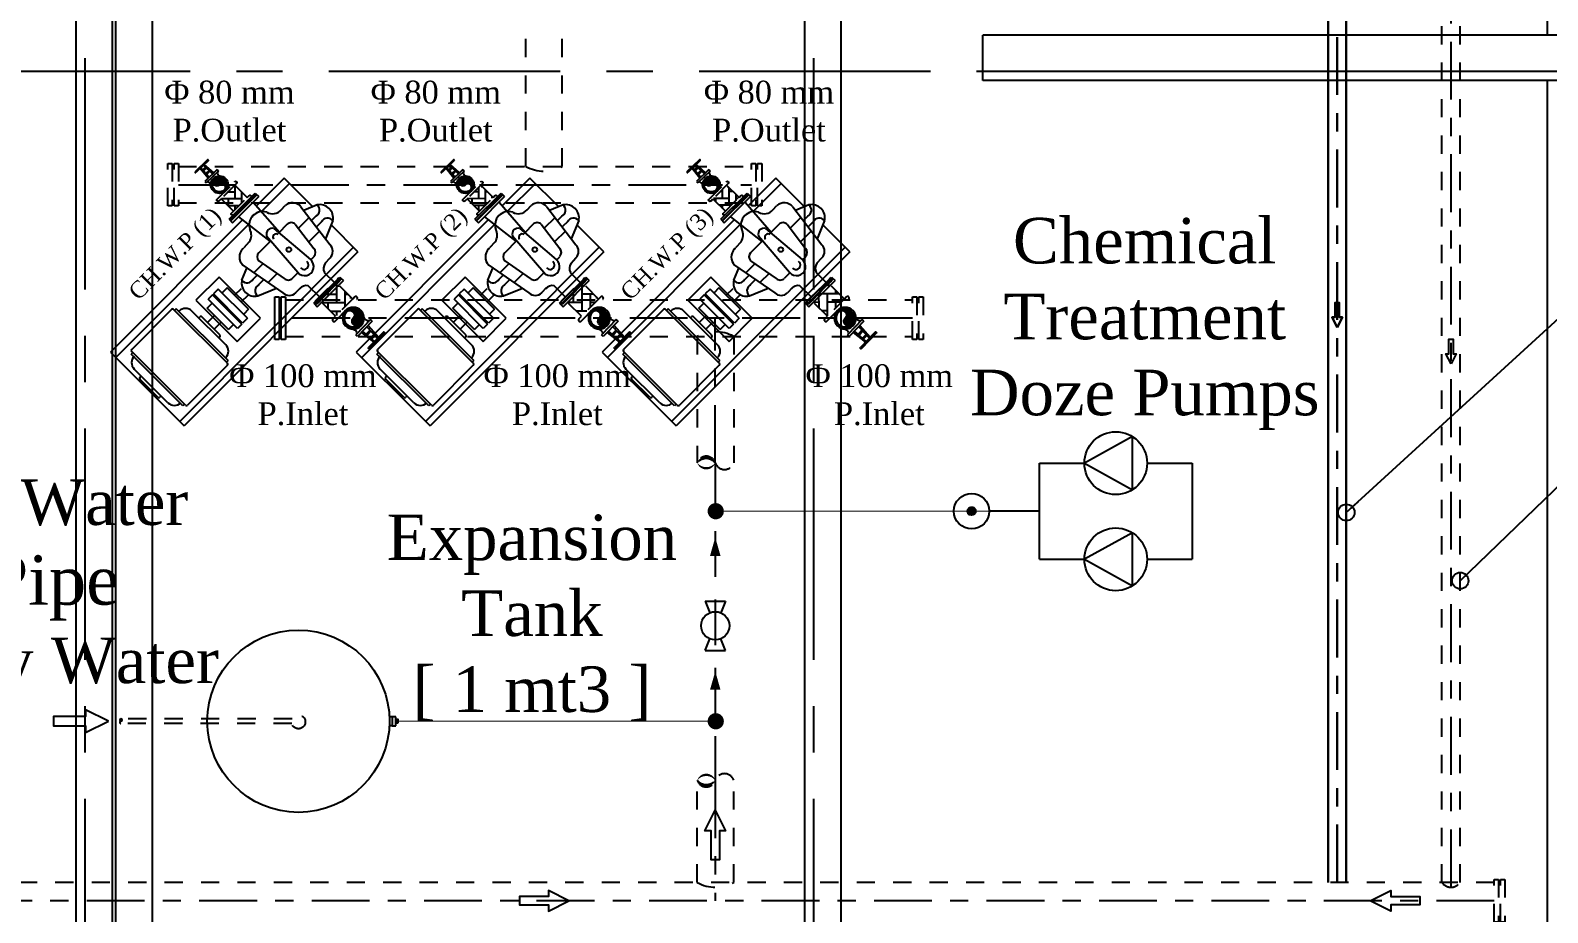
# Model space of a CAD drawing. Extents: x -659 to -592, y -249 to 29.
# Drawn here: x -618.66 to -610.33, y 5.37 to 10.21 of the extents above; entities that cross this region are included whole.
import ezdxf

# ---------------------------------------------------------------- set-up
doc = ezdxf.new("R2010")
doc.units = 0
doc.header["$MEASUREMENT"] = 0
for name, pattern in [('CENTER', [50.800000000000004, 31.75, -6.35, 6.35, -6.35]), ('CENTERX2', [101.60000000000001, 63.5, -12.7, 12.7, -12.7]), ('DASHED', [0.75, 0.5, -0.25]), ('HIDDEN', [0.375, 0.25, -0.125])]:
    doc.linetypes.add(name, pattern=pattern)
for name, color, linetype in [('12- EQUIPMENT PIPING', 12, 'Continuous'), ('16-AC-CH.WT PIPING (R)', 3, 'HIDDEN'), ('AXIS', 1, 'CENTERX2'), ('CH.W.PIPING TEXT', 4, 'Continuous'), ('elev', 2, 'Continuous'), ('F-PROT-EQPM', 220, 'Continuous'), ('LINE3', 5, 'Continuous'), ('LINE5', 6, 'Continuous'), ('LOGO', 1, 'Continuous'), ('METAL-EDGE', 253, 'Continuous'), ('P_PIPE', 6, 'Continuous'), ('PIP', 244, 'Continuous'), ('Pipe Return', 1, 'Continuous'), ('pump', 42, 'Continuous'), ('RIT', 3, 'Continuous'), ('Text', 42, 'Continuous'), ('WALL', 4, 'Continuous')]:
    doc.layers.add(name, color=color, linetype=linetype)
doc.layers.add('A.C.CHILLED WATER PIPING(S)', color=3, linetype='Continuous', lineweight=30)
doc.styles.add('AC', font='romans.shx', dxfattribs={"height": 0.2})
doc.styles.add('ARABY', font='sosa.shx')
doc.styles.add('ROMANT', font='romanc.shx')
doc.dimstyles.new('IHAB', dxfattribs={"dimscale": 0, "dimtxt": 0.15, "dimasz": 0.09, "dimexe": 0.18, "dimexo": 0.0625, "dimgap": 0, "dimtad": 0, "dimtih": 1, "dimtoh": 1, "dimzin": 0, "dimdsep": 46, "dimtxsty": 'ARABY', "dimcen": 0.03, "dimse1": 1, "dimse2": 1, "dimclrd": 36, "dimclrt": 42, "dimadec": 0, "dimazin": 0, "dimtfac": 1, "dimtmove": 1, "dimatfit": 3, "dimldrblk": 'ORIGIN', "dimfxl": 1, "dimtolj": 1, "dimtzin": 0, "dimarcsym": 0})

# ---------------------------------------------------------------- blocks, each defined once
blk = doc.blocks.new('A$C52D87C3E')
at = {"layer": 'F-PROT-EQPM', "color": 136, "ltscale": 425}
for p, q in [((0.1807561768931229, 0.645139376433562), (0.1807561768931229, 0.6743408538000609)), ((0.3992423035840034, 0.6743408538000609), (0.1807561768931229, 0.6743408538000609)), ((0.3992423035839735, 0.658992558696923), (0.1807561768931229, 0.658992558696923)), ((0.3992423035839662, 0.6552408015238029), (0.1807561768931229, 0.6552408015238029)), ((0.3992423035839465, 0.6451393764335478), (0.1807561768931229, 0.6451393764335478)), ((0.3992423035839465, 0.6451393764335763), (0.3992423035840034, 0.6743408538000752)), ((0.1826491272274779, -0.0577904712669977), (0.1826491272274779, -0.0285889939004989)), ((0.4014001869769574, -0.0285889939004989), (0.1826491272274779, -0.0285889939004989)), ((0.4014001869769274, -0.0439372890036367), (0.1826491272274779, -0.0439372890036367)), ((0.4014001869769201, -0.0476890461767568), (0.1826491272274779, -0.0476890461767567)), ((0.4014001869769005, -0.0577904712670119), (0.1826491272274779, -0.0577904712670119)), ((0.4014001869769004, -0.0577904712670466), (0.4014001869769574, -0.0285889939005478))]:
    blk.add_line(p, q, dxfattribs=at)
at = {"layer": 'LINE3', "color": 136}
for p, q in [((0.2071086401083448, 0.4524886869309769), (0.2326853318592725, 0.4524886869309769)), ((0.2535095225579198, 0.1679716809517515), (0.230959499285575, 0.4497441835818849)), ((0.3134635319853487, 0.1679716809517515), (0.3360135552482575, 0.4497441835818849)), ((0.33428772267456, 0.4524886869309769), (0.3848526248831376, 0.4524886869309769)), ((0.1459783666189764, 0.2396938727869013), (0.1698952248797241, 0.4173703911793468)), ((0.4506566390386979, 0.2396938727869013), (0.417537819135305, 0.4189394954595687)), ((0.1798215129821301, 0.2058507264237477), (0.25242356641985, 0.2058507264237477)), ((0.3145494881139825, 0.2058507264237477), (0.4168134926755445, 0.2058507264237477))]:
    blk.add_line(p, q, dxfattribs=at)
for centre, radius, start, end in [((0.2037383712334417, 0.4173703911793468), 0.0338431463606265, 90, 180), ((0.2834865272669162, 0.4558431070351788), 0.0528799161884789, 353.3770322338469, 186.6229677661531), ((0.2794969910060558, 0.4455769062436448), 0.0264399580942395, 353.3770322338469, 186.6229677661531), ((0.3836946727721511, 0.4189394954595687), 0.0338431463606265, 0, 90), ((0.1798215129821301, 0.2396938727869013), 0.0338431463606265, 180, 270), ((0.2794969910060558, 0.2137341960538919), 0.0196159579646466, 186.6229677661531, 353.3770322338469), ((0.4168134926755445, 0.2396938727869013), 0.0338431463606265, 270, 0), ((0.2834865272669162, 0.1832486039924816), 0.0336452847994136, 207.004364179376, 332.9956358206231)]:
    blk.add_arc(centre, radius, start, end, dxfattribs=at)
at = {"layer": 'LINE5', "color": 136}
for p, q in [((0, 0.6154068936328799), (1.449999999999988, 0.6154068936328656)), ((0, 0.6154068936328799), (5.68e-14, 0.3916240174088585)), ((0, 0.5773176922861154), (1.449999999999988, 0.5773176922861154)), ((1.449999999999988, 0.4935663852322139), (1.449999999999988, 0.6154068936328656)), ((0.0495920333939921, 0.1906475445137659), (0.087197651250392, 0.4700168154212605)), ((0.1839392802336306, 0.5262060886266938), (0.1413466854257876, 0.5241658495966564)), ((0.3878693486537372, 0.5262060886266938), (0.4311294912690756, 0.5262060886266938)), ((0.5351144438232041, 0.190462310813686), (0.4834258020745211, 0.4725273822752598)), ((0.9386092398829646, 0.4508308007676193), (0.9386092398829646, 0.1694896478135206)), ((0.9921980309190984, 0.5044195918037957), (0.9942683169735458, 0.5044195918037957)), ((0.9942683169735458, 0.5256107055819684), (0.9942683169735458, 0.09438207577319699)), ((1.007899214433847, 0.5339191817987228), (1.007899214433847, 0.0860735995517246)), ((1.358262313910129, 0.5339191817987228), (1.358262313910129, 0.0860735995517246)), ((1.372069611215465, 0.5256107055819684), (1.372069611215465, 0.09438207577319699)), ((1.421050798384725, 0.4508308007676193), (1.421050798384725, 0.1694896478135206)), ((1.449999999999988, 0), (1.449999999999988, 0.4958067705393037)), ((0.6411769242268406, 0.3370772814736682), (0.6954493178769213, 0.3370772814736682)), ((0.6411769242268406, 0.2812556241395896), (0.6954493178769213, 0.2812556241395896)), ((0.8633345189086297, 0.3370772814736682), (0.9216362346341496, 0.3370772814736682)), ((0.8633345189086297, 0.2812556241395896), (0.9216362346341496, 0.2812556241395896)), ((5.68e-14, 0.2396351850420189), (0, 0)), ((0.1449272710199239, 0.1204196209674961), (0.1102225254072664, 0.1190843543448921)), ((0.4109897055288343, 0.1202257193104259), (0.4592227273524827, 0.1225361419114961)), ((0.9921980309190984, 0.1159008567726261), (0.9942683169735458, 0.1159008567726261)), ((5.68e-14, 0.0451750679882821), (0.2340735846810893, 0.0451750679882821)), ((0, 0), (0.2308507572924899, 0)), ((0.3419415901597048, 0.0451750679882821), (1.449999999999988, 0.0451750679882821)), ((0.3475391634104014, 0), (1.449999999999988, 0))]:
    blk.add_line(p, q, dxfattribs=at)
for centre, radius, start, end in [((0.1750016794179032, 0.57961242901807), 0.0541490341770024, 279.5004639860543, 341.6200530432675), ((0.3932676256560512, 0.5800853657920726), 0.0541490341770024, 215.0228034689709, 273.7288834989301), ((1.016720414607447, 0.5339191817987228), 0.0088212001710499, 90, 180), ((1.349441113736531, 0.5339191817987228), 0.0088212001710499, 0, 90), ((0.1413466854257876, 0.4700168154212605), 0.0541490341770024, 90, 180), ((0.4292767678991254, 0.4725273822752598), 0.0541490341770024, 0, 90), ((0.9921980309190984, 0.4508308007676193), 0.0535887910391284, 90, 180), ((1.367462007348535, 0.4508308007676193), 0.0535887910391284, 0, 90), ((0.1161269770694275, 0.1855523691504004), 0.0667297500510678, 175.6208968499276, 264.9236560563299), ((0.4674281511020129, 0.190462310813686), 0.067686292721253, 270.434923058474, 0), ((0.1493292737460479, 0.0528766228560471), 0.067686292721253, 14.99135843973856, 93.72888349893007), ((0.4221617065484227, 0.0534677938188395), 0.067686292721253, 99.50046398605429, 164.3966138900086), ((0.4695860728824073, -0.09381192835188301), 0.2165961367080095, 90.43492305847408, 92.74244377101371), ((0.9921980309190984, 0.1694896478135206), 0.0535887910391284, 180, 270), ((1.367462007348535, 0.1694896478135206), 0.0535887910391284, 270, 0), ((0.2855204560079301, 0.1064028399601113), 0.0794425831163035, 206.9606664680799, 334.077271918537), ((1.016720414607447, 0.0860735995517246), 0.0088212001710499, 180, 270), ((1.349441113736531, 0.0860735995517246), 0.0088212001710499, 270, 0)]:
    blk.add_arc(centre, radius, start, end, dxfattribs=at)
at = {"layer": 'PIP', "color": 136}
for p, q in [((0.2263883779436818, 0.6451393764335478), (0.2263883779437492, 0.563146291328195)), ((0.3489236983169803, 0.6451393764335478), (0.3489236983169803, 0.5490091045875545)), ((0.2288111943951208, -0.0285889939004989), (0.2455363214460097, 0.2058507264237477)), ((0.3510815817098773, -0.0285889939004989), (0.3220325162446481, 0.2058507264237477))]:
    blk.add_line(p, q, dxfattribs=at)
at = {"layer": 'RIT', "color": 136}
for p, q in [((1.016720414607447, 0.5427403819723084), (1.349441113736531, 0.5427403819723084)), ((0.6835442850176606, 0.4849502064280247), (0.6835442850176606, 0.1411521391829638)), ((0.876557793081929, 0.4849502064280247), (0.6835442850176606, 0.4849502064280247)), ((0.876557793081929, 0.1411521391829638), (0.876557793081929, 0.4849502064280247)), ((0.9942683169735458, 0.5256107055819684), (1.007899214433847, 0.5256107055819684)), ((1.358262313910129, 0.5256107055819684), (1.372069611215465, 0.5256107055819684)), ((-0.025205025764933, 0.3810121493719265), (0.0812499828965088, 0.4258320402201436)), ((0.0735890430675568, 0.3689195016895468), (0.1633732991486454, 0.3689195016895468)), ((0.4267799034930138, 0.3689195016895468), (0.5025692025375861, 0.3689195016895468)), ((0.6020677495098427, 0.3810121493719265), (0.4917533725908926, 0.4274569188113021)), ((0.9222797027280194, 0.3854838898882349), (0.9222797027280194, 0.2353082097161803)), ((0.9386092398829646, 0.3943050900618345), (0.9311009029016191, 0.3943050900618345)), ((1.423503593229156, 0.3943050900618345), (1.4310119302105, 0.3943050900618345)), ((1.439833130384045, 0.3854838898882349), (1.439833130384045, 0.2353082097161803)), ((0.0695014532004166, 0.3385531078740058), (0.0159504003613051, 0.3385531078740058)), ((0.063292673379749, 0.2924285554715169), (0.0159504003613051, 0.2924285554715169)), ((0.0621968365506973, 0.2687270339758072), (0.1498864913768898, 0.2687270339758072)), ((0.4452922456282522, 0.2687270339758072), (0.5210815446822608, 0.2687270339758072)), ((0.5081799344099523, 0.3385531078740058), (0.5609123233836045, 0.3385531078740058)), ((0.5167022666224173, 0.2924285554715169), (0.5609123233836045, 0.2924285554715169)), ((-0.025205025764933, 0.2502470530765919), (0.0531727343234252, 0.2172482989907252)), ((0.6018785201839023, 0.2501276715935461), (0.5301406897846164, 0.2196971437164308)), ((0.9386092398829646, 0.2264870095472986), (0.9311009029016191, 0.2264870095472986)), ((1.423503593229156, 0.2264870095472986), (1.4310119302105, 0.2264870095472986)), ((0.6835442850176606, 0.1411521391829638), (0.876557793081929, 0.1411521391829638)), ((0.9942683169735458, 0.09438207577319699), (1.007899214433847, 0.09438207577319699)), ((1.358262313910129, 0.09438207577319699), (1.372069611215465, 0.09438207577319699)), ((1.016720414607447, 0.0772523993828571), (1.349441113736531, 0.0772523993828571))]:
    blk.add_line(p, q, dxfattribs=at)
at = {"layer": 'RIT', "color": 136, "linetype": 'DASHED'}
for p, q in [((0.6954493178769213, 0.3986951361371069), (0.6954493178769213, 0.2202277703037225)), ((0.6954493178769213, 0.3986951361371069), (0.7366298071281108, 0.3986951361371069)), ((0.7371663190609752, 0.4312192832073123), (0.7371663190609752, 0.1877036232335172)), ((0.7371663190609752, 0.4312192832073123), (0.7777153753757489, 0.4312192832073123)), ((0.7777153753757489, 0.4312192832073123), (0.7777153753757489, 0.1877036232335172)), ((0.7858251866368278, 0.4312192832073123), (0.7858251866368278, 0.1877036232335172)), ((0.7858251866368278, 0.4312192832073123), (0.8221013421919565, 0.4312192832073123)), ((0.8221013421919565, 0.4312192832073123), (0.8221013421919565, 0.1877036232335172)), ((0.8633345189086297, 0.3986951361371069), (0.8221013421919565, 0.3986951361371069)), ((0.8633345189086297, 0.3986951361371069), (0.8633345189086297, 0.2202277703037225)), ((0.6954493178769213, 0.2202277703037225), (0.7366298071281108, 0.2202277703037225)), ((0.7371663190609752, 0.1877036232335172), (0.7777153753757489, 0.1877036232335172)), ((0.7858251866368278, 0.1877036232335172), (0.8221013421919565, 0.1877036232335172)), ((0.8633345189086297, 0.2202277703037225), (0.8221013421919565, 0.2202277703037225))]:
    blk.add_line(p, q, dxfattribs=at)
at = {"layer": 'RIT', "color": 136}
blk.add_circle((0.278218638949113, 0.3184562138977895), 0.0137011769373467, dxfattribs=at)
for centre, radius, start, end in [((0.0161759589075246, 0.3156296012242592), 0.0773774094572864, 122.3299511231278, 237.8357221380899), ((0.0142174358242073, 0.3771253675419075), 0.0400257810457996, 176.1029660457512, 287.1778166161939), ((0.5626452879206454, 0.3771253675419075), 0.0400257810457996, 252.8221833838061, 3.897033954248792), ((0.5606867648373282, 0.3156296012242592), 0.0773774094572864, 302.1642778619102, 57.67004887687217), ((0.9311009029016191, 0.3854838898882349), 0.0088212001710499, 90, 180), ((1.4310119302105, 0.3854838898882349), 0.0088212001710499, 0, 90), ((0.0142174358242073, 0.2540799805236844), 0.0400257810457996, 72.82218338380605, 183.8970339542488), ((0.5626452879206454, 0.2540799805236844), 0.0400257810457996, 356.1029660457512, 107.1778166161939), ((0.9311009029016191, 0.2353082097161803), 0.0088212001710499, 180, 270), ((1.4310119302105, 0.2353082097161803), 0.0088212001710499, 270, 0)]:
    blk.add_arc(centre, radius, start, end, dxfattribs=at)
blk = doc.blocks.new('A$C1F9675BC')
at = {"layer": 'Pipe Return', "linetype": 'DASHED', "ltscale": 2}
h = blk.add_hatch(dxfattribs=at)
h.set_pattern_fill('AR-HBONE', color=5, scale=10, style=0)
h.set_pattern_definition([(45.00000000000291, (-1041700.676049054, 4589407.930081544), (84.67176175329354, 1.51e-14), [179.615930732306, -59.87197691076868]), (314.9999999999972, (-1041658.340168174, 4589450.265962423), (84.67176175329354, 1.51e-14), [179.615930732306, -59.87197691076868])])
h.paths.add_polyline_path([(177.2165084918633, 209.0338813993231), (22.14668369076026, 209.0338813993231), (22.13524062970464, 37.9497073744393), (177.2071695631712, 37.9497073744393)])
at = {"layer": 'Pipe Return', "color": 5, "linetype": 'DASHED', "ltscale": 2}
for p, q in [((0.0005953192885499, 13.66692303358445), (0.0152483697602293, 232.7433479603958)), ((22.1336163921078, 13.66587638747956), (22.14826944183915, 232.7423013142767)), ((22.14808511966475, 209.0338813993231), (22.14826944183915, 232.7423013142767)), ((177.2176607989695, 230.1435299660728), (177.205688804217, 10.82299819337788)), ((177.2176607985146, 230.1435299666271), (177.2103342735063, 209.0338813993231)), ((199.3360288220574, 11.06605839314238), (199.3480489374906, 230.3843946124875)), ((177.2165084917505, 209.0338813993231), (22.14668369076026, 209.0338813993231)), ((155.9464213549217, 209.0338813993231), (163.0123287804217, 201.9679739736536)), ((22.13476474763047, 37.94970737389929), (22.1336163919932, 13.66587638747956)), ((177.2071695630584, 37.9497073744393), (22.13524062987563, 37.9497073744393)), ((177.2071695630584, 37.94970737334506), (22.13524062987563, 37.94970737389929)), ((177.2030077486706, 11.0671050392757), (177.2053990077147, 37.94970737389929)), ((177.2051010415616, 30.95470029845342), (177.2053990077147, 37.94970737389929))]:
    blk.add_line(p, q, dxfattribs=at)
for centre, start, end in [((11.08175890622624, 232.7428246373433), 89.99729054505958, 179.9972905450335), ((11.08175890548591, 232.7428246373291), 359.9972905450335, 89.99729054505958), ((188.2841713354354, 230.1430066430204), 89.99729054505958, 179.9972905450335), ((188.2841713362322, 230.1430066435604), 359.9972905450335, 89.99729054505958), ((11.06710585564178, 13.66639970997778), 179.9972905450335, 269.9972905450596), ((11.06710585564178, 13.66639970997778), 269.9972905450596, 359.9972905450335), ((188.2695182855895, 11.06658171620904), 179.9972905450335, 269.9972905450596), ((188.2695182855895, 11.06658171620904), 269.9972905450596, 359.9972905450335)]:
    blk.add_arc(centre, 11.06651054886579, start, end, dxfattribs=at)
blk = doc.blocks.new('A$C3A89261A')
at = {"layer": 'Pipe Return'}
h = blk.add_hatch(dxfattribs=at)
h.set_pattern_fill('ANSI37', color=5, scale=1.255721183577295, angle=326.4283738497193, style=0)
h.set_pattern_definition([(101.428373849719, (105327.2557637232, 7366.770217654426), (3.907866881235282, 0.7899783066449646), []), (11.42837384971906, (105327.2557637232, 7366.770217654426), (0.7899783066449646, -3.907866881235282), [])])
h.paths.add_polyline_path([(26.1565211725856, -17.359686250511, 1), (-5.0413291e-09, 3.3396645e-09, -1), (-26.15652117666741, 17.3596862532031, -1)])
at = {"layer": 'Pipe Return', "color": 5}
for p, q in [((-73.50410336324694, 93.18290307641473), (-114.4171624475175, 31.53758986445247)), ((-69.46413828239747, 90.50163975149552), (-110.3771975545405, 28.85632625649305)), ((-93.92906738757758, 53.63937007153801), (-50.60916018726039, 21.56580598264736)), ((-85.36225034120163, 66.54732982509631), (-38.98045406037729, 39.08723428661689)), ((-74.51961729843515, 60.12800666089424), (-83.80220954911965, 46.14156029096193)), ((-35.48733291874032, 44.35678687841209), (-83.05112237016237, 70.02959712156189)), ((-70.8956817201597, 57.98247489771163), (-80.41750767274425, 43.63556571188381)), ((-24.48754889038719, 60.9242637963016), (-65.10021439522279, -0.2684346098467358)), ((-17.55718859295575, 56.32468881564819), (-58.16985409779135, -4.868009590500148)), ((-24.48754889038719, 60.9242637963016), (-17.5083496564248, 56.29227515446654)), ((-54.10537430324893, 16.29792284068571), (-96.24019535769276, 50.15710277650214)), ((-56.72903163698085, 49.595185143251), (-67.18606740559972, 33.83915859199624)), ((-53.10509605966581, 47.44965337860775), (-63.80136552921793, 31.33316401291086)), ((-65.10021439522279, -0.2684346098467358), (-58.16985409779135, -4.868009590500148))]:
    blk.add_line(p, q, dxfattribs=at)
for radius in [37.40503037222415, 31.3930295894306, 31.39302958932251]:
    blk.add_circle((-5.0413291e-09, 3.3396645e-09), radius, dxfattribs=at)
for centre, radius, start, end in [((-71.62145520109061, 91.63534429591164), 2.437068378540419, 332.2773519344095, 140.5793959718558), ((-112.2598456082314, 30.40388516896928), 2.437068378540419, 152.277351727424, 320.5793957648983), ((-51.86280250707659, -18.09351458904166), 18.17442496126939, 31.85874389527664, 100.1809027592482), ((-13.0782605878594, 8.679843126283231), 15.69651479471976, 146.4283738497696, 326.4283738497696), ((-3.472195770732469, 54.8185133928473), 18.17442496126939, 192.6758449400982, 260.9980038041065), ((13.07826058976752, -8.679843127565617), 15.69651479471976, 326.4283738497696, 146.4283738497696)]:
    blk.add_arc(centre, radius, start, end, dxfattribs=at)
blk = doc.blocks.new('_Origin')
at = {"color": 0, "linetype": 'ByBlock', "lineweight": -2}
blk.add_line((0, 0), (-1, 0), dxfattribs=at)
blk.add_circle((0, 0), 0.5, dxfattribs=at)

msp = doc.modelspace()

# ---------------------------------------------------------------- hatches: boundary and pattern name
at = {"layer": '12- EQUIPMENT PIPING'}
h = msp.add_hatch(dxfattribs=at)
h.set_pattern_fill('ANSI31', color=155, scale=0.003125, angle=180.0000000002316, style=0)
h.set_pattern_definition([(134.9999999997684, (-652.9531525171701, -16.58029502568357), (0.0002762135864020999, 0.0002762135863999001), [])])
h.paths.add_polyline_path([(-613.5191018350529, 7.573356109242354, -1), (-613.4742530474546, 7.573356109242354, -1)])
at = {"layer": '16-AC-CH.WT PIPING (R)', "ltscale": 0.3}
h = msp.add_hatch(color=1, dxfattribs=at)
h.paths.add_polyline_path([(-615.0026864185891, 7.838497585819709, 0.7289783602694202), (-614.9037759224846, 7.838497585819709, -0.4751166355848615)])
h.paths.add_polyline_path([(-615.0026864185891, 7.838497585819709, -0.4751166356150991), (-614.9037759224846, 7.838497585819709, 0.7289783603243101)])
h = msp.add_hatch(color=1, dxfattribs=at)
h.paths.add_polyline_path([(-615.0026864185891, 6.096598286547845, -0.7289783602694202), (-614.9037759224846, 6.096598286547845, 0.4751166355848615)])
h.paths.add_polyline_path([(-615.0026864185891, 6.096598286547845, 0.4751166356150991), (-614.9037759224846, 6.096598286547845, -0.7289783603243101)])
at = {"layer": 'LOGO', "linetype": 'Continuous'}
h = msp.add_hatch(color=2, dxfattribs=at)
edge = h.paths.add_edge_path()
edge.add_line((-614.9010923409298, 7.617859096885127), (-614.9010923409298, 7.528625404906393))
edge.add_ellipse((-614.9010923409298, 7.573242250924864), major_axis=(0.0315488743446988, -0.03154887434478205), ratio=0.9999999999969109, start_angle=134.9999999999115, end_angle=314.9999999999115, ccw=False)
edge = h.paths.add_edge_path()
edge.add_line((-614.9010923409298, 7.573242250924864), (-614.9010923409298, 7.617859096885127))
edge.add_ellipse((-614.9010923409298, 7.573242250924864), major_axis=(0.0315488743446144, -0.0315488743446977), ratio=0.9999999999969956, start_angle=45.00000000008612, end_angle=134.9999999999139, ccw=False)
edge.add_line((-614.8564754947367, 7.573242250924864), (-614.901092340697, 7.573242250924864))
edge = h.paths.add_edge_path()
edge.add_line((-614.9010923409298, 7.528625404906393), (-614.9010923409298, 7.573242250808448))
edge.add_line((-614.9010923409298, 7.573242250924864), (-614.8564754949696, 7.573242250924864))
edge.add_ellipse((-614.9010923409298, 7.573242250924864), major_axis=(0.0315488743447545, 0.0315488743446712), ratio=0.9999999999995381, start_angle=224.9999999999128, end_angle=314.99999999998676, ccw=False)
h = msp.add_hatch(color=2, dxfattribs=at)
edge = h.paths.add_edge_path()
edge.add_line((-614.9010923409298, 6.465003976986281), (-614.9010923409298, 6.375770285007547))
edge.add_ellipse((-614.9010923409298, 6.420387131026018), major_axis=(0.0315488743446988, -0.03154887434478205), ratio=0.9999999999969109, start_angle=134.9999999999115, end_angle=314.9999999999115, ccw=False)
edge = h.paths.add_edge_path()
edge.add_line((-614.9010923409298, 6.420387131026018), (-614.9010923409298, 6.465003976986281))
edge.add_ellipse((-614.9010923409298, 6.420387131026018), major_axis=(0.0315488743446144, -0.0315488743446977), ratio=0.9999999999969956, start_angle=45.00000000008612, end_angle=134.9999999999139, ccw=False)
edge.add_line((-614.8564754947367, 6.420387131026018), (-614.901092340697, 6.420387131026018))
edge = h.paths.add_edge_path()
edge.add_line((-614.9010923409298, 6.375770285007547), (-614.9010923409298, 6.420387130909603))
edge.add_line((-614.9010923409298, 6.420387131026018), (-614.8564754949696, 6.420387131026018))
edge.add_ellipse((-614.9010923409298, 6.420387131026018), major_axis=(0.0315488743447545, 0.0315488743446712), ratio=0.9999999999995381, start_angle=224.9999999999128, end_angle=314.99999999998676, ccw=False)
at = {"layer": 'pump'}
msp.add_hatch(color=155, dxfattribs=at).paths.add_polyline_path([(-618.1668692211199, 6.433000989254936, -0.995209880269278), (-618.1668692211199, 6.420500989185086, -0.995209880269278)])

# ---------------------------------------------------------------- linework, layer by layer
at = {"layer": '12- EQUIPMENT PIPING', "color": 155}
for p, q in [((-612.6137475248765, 7.982683273883936), (-612.877385421853, 7.836901226350506)), ((-612.6138613345906, 7.691047798180421), (-612.6137475248765, 7.982683273883936)), ((-613.1242945339404, 7.309494967492697), (-613.1242945339404, 7.837217251224843)), ((-613.1242945339404, 7.837217251224843), (-612.8773851315814, 7.837217251224843)), ((-612.877385421853, 7.836901226350506), (-612.6138613345906, 7.691047798180421)), ((-612.5331354215382, 7.836901226350506), (-612.2862263091015, 7.836901226350506)), ((-612.2862263091015, 7.836901226350506), (-612.2862263091015, 7.30917894285119)), ((-612.6137475248765, 7.454960990268205), (-612.877385421853, 7.30917894285119)), ((-612.6138613345906, 7.16332551456469), (-612.6137475248765, 7.454960990268205)), ((-613.1242945339404, 7.309494967492697), (-612.8773851315818, 7.309494967492697)), ((-612.877385421853, 7.30917894285119), (-612.6138613345906, 7.16332551456469)), ((-612.5331354215382, 7.30917894285119), (-612.2862263091015, 7.30917894285119))]:
    msp.add_line(p, q, dxfattribs=at)
at = {"layer": '12- EQUIPMENT PIPING', "color": 221}
for p, q in [((-614.9600259226793, 7.079358357310127), (-614.8475259227491, 7.079358357310127)), ((-614.9600259226793, 7.079358357310127), (-614.9335909262229, 7.015850737006701)), ((-614.8475259227491, 7.079358357310127), (-614.8739609192637, 7.015850737006701)), ((-614.9600259226793, 6.809087571527641), (-614.9335909262229, 6.872595191831067)), ((-614.8475259227491, 6.809087571527641), (-614.8739609192637, 6.872595191831067)), ((-614.9600259226793, 6.809087571527641), (-614.8475259227491, 6.809087571527641))]:
    msp.add_line(p, q, dxfattribs=at)
at = {"layer": '12- EQUIPMENT PIPING', "color": 155}
for centre, radius in [((-612.7052604216956, 7.836901226350506), 0.172125), ((-613.4966774411373, 7.573356109242354), 0.0970288688859977), ((-613.4966774411373, 7.573356109242354), 0.0224243938082935), ((-612.7052604216956, 7.30917894285119), 0.172125)]:
    msp.add_circle(centre, radius, dxfattribs=at)
at = {"layer": '12- EQUIPMENT PIPING', "color": 221}
msp.add_circle((-614.9037759225978, 6.944222964418884), 0.0775852578823107, dxfattribs=at)
at = {"layer": '16-AC-CH.WT PIPING (R)', "color": 1, "ltscale": 0.3}
for p, q in [((-610.9144208655825, 5.535376964902468), (-610.914420865582, 17.04570031646699)), ((-610.8144208655825, 5.535376964902468), (-610.814420865582, 17.04570031646699)), ((-615.9442013237526, 9.465350781214266), (-615.9442013237526, 10.26452802155474)), ((-615.7442013237527, 9.465350781214294), (-615.7442013237527, 10.26452802155473)), ((-617.8509222828853, 9.46535078121417), (-614.705478495755, 9.46535078121417)), ((-617.8509222828853, 9.265350781214181), (-614.705478495755, 9.265350781214181)), ((-617.2636219987553, 8.732461541766497), (-613.8207137263355, 8.73246154176627)), ((-617.2636219987553, 8.532461541766452), (-613.8207137263355, 8.532461541766224)), ((-615.0026864186356, 8.532461541766338), (-615.0026864186356, 7.838497585842958)), ((-614.8026864186356, 8.532461541766338), (-614.8026864186356, 7.83849758593675)), ((-615.0026864186356, 5.535376964902696), (-615.0026864186356, 6.096598286524625)), ((-614.8026864186356, 5.535376964902724), (-614.8026864186356, 6.096598286430833)), ((-610.627035349922, 5.535376964902497), (-649.9880709877746, 5.535376964904202))]:
    msp.add_line(p, q, dxfattribs=at)
at = {"layer": '16-AC-CH.WT PIPING (R)', "color": 2, "linetype": 'CENTER', "ltscale": 0.01}
for p, q in [((-610.8644208655824, 5.509696358306684), (-610.8644208655821, 17.04570031646699)), ((-617.8509222828853, 9.365350781214147), (-614.705478495755, 9.365350781214147)), ((-613.8207137263355, 8.632461541766816), (-617.2636219987553, 8.632461541766816)), ((-614.9037759227423, 7.838497586564131), (-614.9037759227423, 8.632461541766816)), ((-614.9037759227423, 6.096598285803424), (-614.9037759227422, 5.435376964902673)), ((-610.627035349922, 5.435376964902503), (-649.9880709877746, 5.435376964904236))]:
    msp.add_line(p, q, dxfattribs=at)
at = {"layer": '16-AC-CH.WT PIPING (R)', "color": 1}
msp.add_line((-614.9037759227141, 7.838497585927314), (-614.9037759227423, 6.096598285803424), dxfattribs=at)
at = {"layer": '16-AC-CH.WT PIPING (R)', "color": 155, "linetype": 'ByBlock', "ltscale": 0.5}
msp.add_line((-613.1242945339404, 7.573356109242354), (-613.3996485722823, 7.573356109242354), dxfattribs=at)
at = {"layer": '16-AC-CH.WT PIPING (R)', "color": 1, "ltscale": 0.3}
for points in [[(-617.9085423882213, 9.482250800198585), (-617.8846526782825, 9.482250800198585), (-617.8846526782825, 9.248450762230846), (-617.9085423882213, 9.248450762230846)], [(-617.8748119928242, 9.482250800198585), (-617.8509222828853, 9.482250800198585), (-617.8509222828853, 9.248450762230846), (-617.8748119928242, 9.248450762230846)], [(-614.705478495755, 9.482250800198585), (-614.6815887858161, 9.482250800198585), (-614.6815887858161, 9.248450762230846), (-614.705478495755, 9.248450762230846)], [(-614.6717481003578, 9.482250800198585), (-614.647858390419, 9.482250800198585), (-614.647858390419, 9.248450762230846), (-614.6717481003578, 9.248450762230846)], [(-613.8207137263355, 8.749361560750685), (-613.7968240163966, 8.749361560750685), (-613.7968240163966, 8.515561522782946), (-613.8207137263355, 8.515561522782946)], [(-613.7869833309383, 8.749361560750685), (-613.7630936209994, 8.749361560750685), (-613.7630936209994, 8.515561522782946), (-613.7869833309383, 8.515561522782946)], [(-610.627035349922, 5.552276983886912), (-610.6031456399832, 5.552276983886912), (-610.6031456399832, 5.318476945919173), (-610.627035349922, 5.318476945919173)], [(-610.5933049545249, 5.552276983886912), (-610.569415244586, 5.552276983886912), (-610.569415244586, 5.318476945919173), (-610.5933049545249, 5.318476945919173)]]:
    msp.add_lwpolyline(points, close=True, dxfattribs=at)
at = {"layer": '16-AC-CH.WT PIPING (R)', "color": 1}
for points in [[(-617.3212421040914, 8.749361560750685), (-617.2973523941525, 8.749361560750685), (-617.2973523941525, 8.515561522782946), (-617.3212421040914, 8.515561522782946)], [(-617.2875117086942, 8.749361560750685), (-617.2636219987553, 8.749361560750685), (-617.2636219987553, 8.515561522782946), (-617.2875117086942, 8.515561522782946)]]:
    msp.add_lwpolyline(points, close=True, dxfattribs=at)
at = {"layer": '16-AC-CH.WT PIPING (R)', "color": 6, "linetype": 'ByBlock', "ltscale": 0.05}
for points in [[(-610.8644208652915, 8.381301777398562), (-610.8926408159098, 8.437741678984253), (-610.8757088460045, 8.437741678984253), (-610.8757088460045, 8.51730350651394), (-610.8531328851607, 8.51730350651394), (-610.8531328851607, 8.437741678984253), (-610.8362009147315, 8.437741678984253)], [(-614.9037759233244, 5.932238931387758), (-614.8473360220879, 5.819359128216377), (-614.8811999618985, 5.819359128216377), (-614.8811999618985, 5.660235473157002), (-614.9263518835861, 5.660235473157002), (-614.9263518835861, 5.819359128216377), (-614.9602158244444, 5.819359128216377)], [(-615.7068918903254, 5.435376964204181), (-615.8197716934968, 5.491816865440626), (-615.8197716934968, 5.457952925630082), (-615.9788953485562, 5.457952925630082), (-615.9788953485562, 5.412801003942434), (-615.8197716934968, 5.412801003942434), (-615.8197716934968, 5.378937063084152)], [(-611.3082220103063, 5.435376964204181), (-611.1953422071349, 5.491816865440626), (-611.1953422071349, 5.457952925630082), (-611.0362185520755, 5.457952925630082), (-611.0362185520755, 5.412801003942434), (-611.1953422071349, 5.412801003942434), (-611.1953422071349, 5.378937063084152)]]:
    msp.add_lwpolyline(points, close=True, dxfattribs=at)
at = {"layer": '16-AC-CH.WT PIPING (R)', "color": 155, "linetype": 'ByBlock', "ltscale": 0.5, "const_width": 0.005}
for points in [[(-613.1242945339404, 7.573356109242354), (-614.9037759227141, 7.573356109242354)], [(-614.9037759227142, 6.420500989343509), (-616.6445336700701, 6.420500989336517)]]:
    msp.add_lwpolyline(points, dxfattribs=at)
at = {"layer": '16-AC-CH.WT PIPING (R)', "color": 1}
for centre, radius in [((-617.6255796099017, 9.365350781488019), 0.04), ((-616.2755796099018, 9.365350781488019), 0.04), ((-614.9255796099017, 9.365350781488019), 0.04), ((-616.8902105888217, 8.633115045062482), 0.05), ((-615.5402105888215, 8.633115045062482), 0.05), ((-614.1902105888216, 8.633115045062482), 0.05)]:
    msp.add_circle(centre, radius, dxfattribs=at)
at = {"layer": '16-AC-CH.WT PIPING (R)', "color": 1, "ltscale": 0.3}
for centre, radius, start, end in [((-615.8442013237527, 9.648058781736502), 0.2082839731107932, 241.3071683419033, 298.6928316580967), ((-614.9026864186355, 8.349753541244127), 0.2082839731107932, 61.30716834190326, 118.6928316580967), ((-614.9532311706532, 7.822602559316579), 0.0519468327920546, 17.81752127820128, 162.1824787217987), ((-614.9532311706532, 7.798200715419512), 0.0637938815163669, 39.17365926431654, 140.8263407356835), ((-614.8532311706765, 7.855634478822026), 0.0533708258942465, 198.7289179472124, 341.2710820527861), ((-614.9532311706532, 6.136895156948043), 0.0637938815163669, 219.1736592643165, 320.8263407356835), ((-614.9532311706532, 6.112493313050976), 0.0519468327920546, 197.8175212781998, 342.1824787218003), ((-614.8532311706765, 6.079461393545529), 0.0533708258942465, 18.72891794721543, 161.2710820527876), ((-614.9026864186355, 5.718084965424879), 0.2082839731107932, 241.3071683419033, 298.6928316580967), ((-610.8644208655824, 5.571211524300253), 0.0615151659935743, 215.6288355020177, 324.3711644978702)]:
    msp.add_arc(centre, radius, start, end, dxfattribs=at)
at = {"layer": '16-AC-CH.WT PIPING (R)', "color": 105, "ltscale": 0.001}
for points in [[(-614.8749759227142, 7.328216650477714), (-614.9325759227142, 7.328216650477714), (-614.9037759227433, 7.42942155549639)], [(-614.8749759227142, 6.593231194072985), (-614.9325759227142, 6.593231194072985), (-614.9037759227433, 6.694436099091661)]]:
    msp.add_solid(points, dxfattribs=at)
at = {"layer": 'A.C.CHILLED WATER PIPING(S)'}
for p, q in [((-611.5392707088828, 5.535376964902468), (-611.5392707088824, 10.53014150651649)), ((-611.4392707088828, 5.535376964902468), (-611.4392707088825, 10.53014150651643))]:
    msp.add_line(p, q, dxfattribs=at)
at = {"layer": 'A.C.CHILLED WATER PIPING(S)', "color": 5, "linetype": 'CENTER', "ltscale": 0.01}
msp.add_line((-611.4892707088828, 5.535376964902525), (-611.4892707088825, 10.53014150651643), dxfattribs=at)
at = {"layer": 'A.C.CHILLED WATER PIPING(S)', "color": 36}
msp.add_lwpolyline([(-611.489270708737, 8.581169959606314), (-611.517490659297, 8.637609861250212), (-611.5005586893917, 8.637609861250212), (-611.5005586893917, 8.717171688721692), (-611.4779827283733, 8.717171688721692), (-611.4779827283733, 8.637609861250212), (-611.4610507580605, 8.637609861250212)], close=True, dxfattribs=at)
at = {"layer": 'AXIS', "color": 252, "linetype": 'CENTERX2', "ltscale": 0.02}
for p, q in [((-618.3640015321917, 26.31534750269196), (-618.3640015321917, -6.132954670135007)), ((-614.3640015321917, 26.31534750269196), (-614.3640015321917, -6.132954670135007)), ((-603.5627787004887, 9.986318372426751), (-657.1652243638982, 9.986318372426751))]:
    msp.add_line(p, q, dxfattribs=at)
at = {"layer": 'elev', "color": 252}
for p, q in [((-617.9940015321881, 0.9863183724266946), (-617.9940015321882, 20.66631837242568)), ((-614.4140015321836, 20.66631837242556), (-614.4140015321836, 0.9863183724266378)), ((-614.2140015321837, 20.66631837242556), (-614.2140015321836, 0.9863183724266946)), ((-610.334001532209, 10.18631837242668), (-610.3340015322092, 20.66631837242545)), ((-618.1940015322117, 0.9863183724266946), (-618.1940015322116, 19.96631837242552)), ((-618.2140015321836, 18.56631837242554), (-618.2140015321836, 3.816318372425542)), ((-618.4140015321836, 18.3663183724255), (-618.4140015321836, 4.016318372425587)), ((-610.3340015322087, 0.9863183724264672), (-610.334001532209, 9.936318372426683)), ((-617.9940015321849, 4.016318372426781), (-617.9940015321883, 5.851318372426817))]:
    msp.add_line(p, q, dxfattribs=at)
at = {"layer": 'LOGO', "color": 155, "linetype": 'HIDDEN', "ltscale": 0.3}
for p, q in [((-617.2269854702208, 6.433000989254964), (-618.1668092005232, 6.433000989254936)), ((-617.2291770590306, 6.408000989115209), (-618.1668092005232, 6.408000989115237))]:
    msp.add_line(p, q, dxfattribs=at)
at = {"layer": 'LOGO', "color": 155, "linetype": 'HIDDEN', "ltscale": 0.1}
msp.add_line((-616.6785026579448, 6.445414113902018), (-616.691476528794, 6.445414113902018), dxfattribs=at)
at = {"layer": 'LOGO', "color": 155}
msp.add_line((-616.6785026579448, 6.395587864421771), (-616.691476528794, 6.395587864421771), dxfattribs=at)
at = {"layer": 'LOGO', "color": 2, "ltscale": 0.3}
msp.add_lwpolyline([(-618.2353570692032, 6.420500989278281), (-618.3607790733479, 6.483211991350601), (-618.3607790733479, 6.445585390293473), (-618.5375831341628, 6.445585390293473), (-618.5375831341628, 6.39541658849592), (-618.3607790733479, 6.39541658849592), (-618.3607790733479, 6.357789987322377)], close=True, dxfattribs=at)
at = {"layer": 'LOGO', "color": 155, "linetype": 'HIDDEN', "ltscale": 0.1}
msp.add_lwpolyline([(-616.6571733040321, 6.395587864421771), (-616.6571733040321, 6.445414113902018), (-616.6785026579448, 6.445414113902018), (-616.6785026579448, 6.395587864421771)], close=True, dxfattribs=at)
at = {"layer": 'LOGO', "color": 155, "linetype": 'Continuous'}
msp.add_lwpolyline([(-616.6445336700701, 6.411405707915776), (-616.6445336700701, 6.429596270757258), (-616.6571733040321, 6.429596270757258), (-616.6571733040321, 6.411405707915776)], close=True, dxfattribs=at)
at = {"layer": 'LOGO', "color": 155, "ltscale": 0.3}
msp.add_circle((-617.1923708335082, 6.42050098927831), 0.5, dxfattribs=at)
at = {"layer": 'LOGO', "color": 155, "linetype": 'HIDDEN', "ltscale": 0.3}
msp.add_circle((-617.1923708335082, 6.417370485953455), 0.0379800698815693, dxfattribs=at)
msp.add_circle((-617.1923708335082, 6.417370485953455), 0.0379800698815693, dxfattribs=at)
at = {"layer": 'LOGO', "color": 155}
for centre, start, end in [((-618.1668392109962, 6.426750989278219), 89.7248879811117, 269.7248879811117), ((-618.1668392109962, 6.414250989208369), 90.2751120188883, 270.2751120188948), ((-618.16689923136, 6.426750989278219), 270.2751120188948, 90.2751120188883)]:
    msp.add_arc(centre, 0.0062500720489289, start, end, dxfattribs=at)
at = {"layer": 'METAL-EDGE', "color": 252, "linetype": 'Continuous'}
msp.add_line((-605.6840015321918, 9.986318372426695), (-613.4340015321918, 9.986318372426695), dxfattribs=at)
at = {"layer": 'WALL', "color": 252, "linetype": 'Continuous'}
for p, q in [((-609.0340015321917, 10.18631837242668), (-613.4340015321918, 10.1863183724268)), ((-613.4340015321918, 9.936318372426683), (-613.4340015321918, 10.1863183724268)), ((-605.6340015321919, 9.936318372426683), (-613.4340015321918, 9.936318372426683))]:
    msp.add_line(p, q, dxfattribs=at)

# ---------------------------------------------------------------- block references
at = {"layer": 'P_PIPE', "color": 2}
for name, p, xscale, yscale, zscale, rotation in [('A$C3A89261A', (-617.6255796099559, 9.365350781216307), 0.001274168204108142, 0.001274168189070224, 0.001274168197123279, 347.3966037232814), ('A$C3A89261A', (-616.2755796099559, 9.365350781216307), 0.001274168204108142, 0.001274168189070224, 0.001274168197123279, 347.3966037232814), ('A$C3A89261A', (-614.9255796099559, 9.365350781216307), 0.001274168204108142, 0.001274168189070224, 0.001274168197123279, 347.3966037232814), ('A$C1F9675BC', (-617.5553719014388, 9.193153345157384), -0.0006207043244364133, 0.0006207043205961327, 0.0006207043169522511, 315.0676987936237), ('A$C1F9675BC', (-616.2053719014389, 9.193153345157384), -0.0006207043244364133, 0.0006207043205961327, 0.0006207043169522511, 315.0676987936237), ('A$C1F9675BC', (-614.8553719014387, 9.193153345157384), -0.0006207043244364133, 0.0006207043205961327, 0.0006207043169522511, 315.0676987936237), ('A$C1F9675BC', (-617.1063075709528, 8.719677056081878), 0.0007758235583706866, 0.0007758235534822688, 0.0007758235489655818, 315.0753651704547), ('A$C1F9675BC', (-615.7563075709529, 8.719677056081878), 0.0007758235583706866, 0.0007758235534822688, 0.0007758235489655818, 315.0753651704547), ('A$C1F9675BC', (-614.4063075709528, 8.719677056081878), 0.0007758235583706866, 0.0007758235534822688, 0.0007758235489655818, 315.0753651704547), ('A$C3A89261A', (-616.8908581035193, 8.632461541763746), -0.001592593560533369, 0.001592593541630549, 0.001592593551668988, 282.7464602421502), ('A$C3A89261A', (-615.5408581035192, 8.632461541763746), -0.001592593560533369, 0.001592593541630549, 0.001592593551668988, 282.7464602421502), ('A$C3A89261A', (-614.1908581035193, 8.632461541763746), -0.001592593560533369, 0.001592593541630549, 0.001592593551668988, 282.7464602421502)]:
    msp.add_blockref(name, p, dxfattribs=dict(at, xscale=xscale, yscale=yscale, zscale=zscale, rotation=rotation))
at = {"layer": 'pump', "xscale": 0.9310344827586277, "yscale": 0.9310344827309791, "zscale": 0.9310344827721544, "rotation": 225.0715319820447}
for p in [(-617.2712591886173, 9.401789248847763), (-615.9212591886172, 9.401789248847763), (-614.5712591886172, 9.401789248847763)]:
    msp.add_blockref('A$C52D87C3E', p, dxfattribs=at)

# ---------------------------------------------------------------- texts
at = {"layer": 'CH.W.PIPING TEXT', "char_height": 0.125, "width": 2.892242648099567, "attachment_point": 2, "style": 'AC'}
for s, insert in [('{\\fTimes New Roman|b0|i0|c178|p18;Φ\\fTimes New Roman|b0|i0|c0|p18; 80 mm\\PP.Outlet }', (-617.5709604206247, 9.935669037614332)), ('{\\fTimes New Roman|b0|i0|c178|p18;Φ\\fTimes New Roman|b0|i0|c0|p18; 80 mm\\PP.Outlet }', (-616.4381385278525, 9.935669037614332)), ('{\\fTimes New Roman|b0|i0|c178|p18;Φ\\fTimes New Roman|b0|i0|c0|p18; 80 mm\\PP.Outlet }', (-614.6089076386481, 9.935669037614332)), ('{\\fTimes New Roman|b0|i0|c178|p18;\\C6;Φ\\fTimes New Roman|b0|i0|c0|p18; 100 mm\\PP.Inlet }', (-617.1673044504446, 8.379320427824155)), ('{\\fTimes New Roman|b0|i0|c178|p18;\\C6;Φ\\fTimes New Roman|b0|i0|c0|p18; 100 mm\\PP.Inlet }', (-615.7709555792596, 8.379320427824155)), ('{\\fTimes New Roman|b0|i0|c178|p18;\\C6;Φ\\fTimes New Roman|b0|i0|c0|p18; 100 mm\\PP.Inlet }', (-614.0031785535223, 8.379320427824155))]:
    msp.add_mtext(s, dxfattribs=dict(at, insert=insert))
at = {"layer": 'CH.W.PIPING TEXT', "linetype": 'Continuous', "char_height": 0.25, "style": 'AC'}
for s, insert, width, attachment_point in [('{\\fTimes New Roman|b0|i0|c0|p18;\\C7;Chemical \\PTreatment\\PDoze Pumps\\H1.083x;\\P\\A1;\\H0.9234x; }', (-612.5460625223205, 7.601745549661075), 4.076058951119959, 8), ('\\pi1.571;{\\fTimes New Roman|b0|i0|c0|p18;\\C7;Make up Water\\H1.083x;\\P\\pi1.942,t5.442; Ø1" Pipe\\P\\pi1.405,tz; \\A1;\\H0.9234x;From City Water \\P\\pi2.671; }', (-621.7160995484815, 6.130566828341728), 5.434745268159946, 7), ('{\\fTimes New Roman|b0|i0|c0|p18;\\C7;Expansion \\PTank\\P[ 1 mt3 ]}', (-615.9103840008497, 6.420500989339473), 4.076058951119959, 8)]:
    msp.add_mtext(s, dxfattribs=dict(at, insert=insert, width=width, attachment_point=attachment_point))
at = {"layer": 'Text', "color": 7, "linetype": 'ByBlock', "char_height": 0.08981950140745713, "width": 1.594033213355033, "attachment_point": 2, "rotation": 44.99999999999999, "style": 'ROMANT'}
for s, insert in [('{\\fTimes New Roman|b0|i0|c0|p18;CH.W.P (1)}', (-617.9032534485225, 9.019501009068392)), ('{\\fTimes New Roman|b0|i0|c0|p18;CH.W.P (2)}', (-616.5532534485224, 9.019501009068392)), ('{\\fTimes New Roman|b0|i0|c0|p18;CH.W.P (3)}', (-615.2032534485224, 9.019501009068392))]:
    msp.add_mtext(s, dxfattribs=dict(at, insert=insert))

# ---------------------------------------------------------------- leaders
at = {"layer": 'CH.W.PIPING TEXT', "color": 47, "linetype": 'Continuous'}
for points in [[(-611.4392707088826, 7.566368282377766), (-609.9408794705007, 8.936094067256022), (-607.0298234328795, 8.936094067256022)], [(-610.8139880367619, 7.191887073952159), (-609.9408794705007, 8.033774003738415), (-607.0298234328795, 8.033774003738415)]]:
    msp.add_leader(points, dimstyle='IHAB', override={"dimscale": 1, "dimclrd": 47}, dxfattribs=at)

doc.saveas('drawing.dxf')
